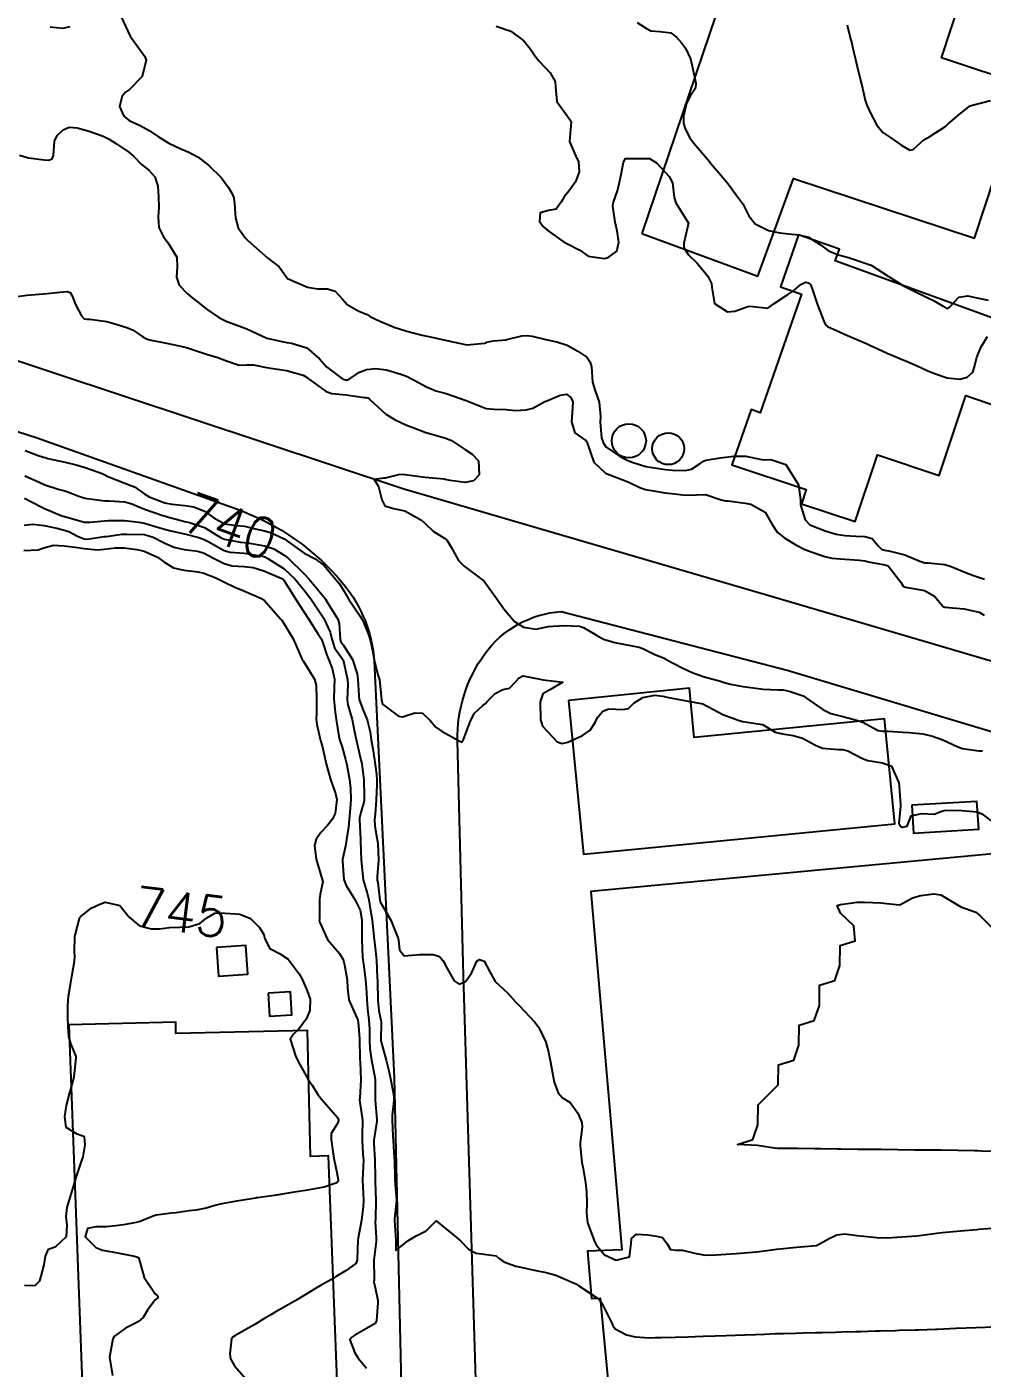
# Model space of a CAD drawing. Header units: metres. Extents: x 307586 to 320046, y 7427249 to 7434250.
# Drawn here: x 314216.7 to 314312.2, y 7432480.6 to 7432614.6 of the extents above; entities that cross this region are included whole.
import ezdxf
from ezdxf.enums import TextEntityAlignment as Align

# ---------------------------------------------------------------- set-up
doc = ezdxf.new("R2010")
doc.units = ezdxf.units.M
doc.header["$MEASUREMENT"] = 0
for name, color, linetype in [('Cotas', 45, 'Continuous'), ('Curvas de Nivel 1m', 11, 'Continuous'), ('Curvas de Nivel 5m', 15, 'Continuous'), ('Edificações', 30, 'Continuous'), ('Vias Primárias', 230, 'Continuous')]:
    doc.layers.add(name, color=color, linetype=linetype)
doc.styles.add('Style-STANDARD', font='STANDARD.shx')

msp = doc.modelspace()

# ---------------------------------------------------------------- linework, layer by layer
at = {"layer": 'Curvas de Nivel 1m', "flags": 128}
for points, elevation in [([(314219.06, 7432614.65), (314220.31, 7432614.52), (314221.06, 7432614.67)], 737), ([(314226.11, 7432615.71), (314227.05, 7432613.7), (314228.5, 7432611.68), (314228.64, 7432611.3), (314228.25, 7432609.68), (314226.99, 7432608.38), (314226.58, 7432608.11), (314226.24, 7432607.71), (314225.99, 7432606.68), (314226.41, 7432605.71), (314226.95, 7432605.27), (314228.04, 7432604.78), (314228.94, 7432604.29), (314229.88, 7432603.66), (314230.92, 7432603.01), (314232.09, 7432602.46), (314232.91, 7432602.11), (314233.83, 7432601.61), (314234.89, 7432600.77), (314236.14, 7432599.59), (314236.87, 7432598.59), (314237.24, 7432597.95), (314237.39, 7432597.57), (314237.47, 7432596.96), (314237.58, 7432595.57), (314237.83, 7432594.57), (314238.53, 7432593.55), (314238.81, 7432593.3), (314240.78, 7432591.53), (314241.92, 7432590.66), (314242.76, 7432589.5), (314244.75, 7432588.62), (314245.76, 7432588.46), (314246.75, 7432588.47), (314247.54, 7432588.24), (314248.25, 7432587.44), (314248.73, 7432586.89), (314249.9, 7432586.24), (314250.72, 7432585.88), (314251.03, 7432585.71), (314251.63, 7432585.4), (314252.39, 7432585.06), (314252.71, 7432584.93), (314253.43, 7432584.64), (314254.7, 7432584.22), (314256.23, 7432583.82), (314256.7, 7432583.73), (314257.03, 7432583.67), (314258.69, 7432583.31), (314260.69, 7432582.87), (314262.47, 7432583.04), (314262.69, 7432583.12), (314262.8, 7432583.16), (314263.34, 7432583.25), (314264.56, 7432583.37), (314264.69, 7432583.4), (314266.18, 7432583.75), (314266.7, 7432583.8), (314267.22, 7432583.74), (314268.69, 7432583.38), (314269.68, 7432583.18), (314270.69, 7432582.84), (314271.76, 7432582.23), (314272.68, 7432581.63), (314273.01, 7432581.14), (314273.12, 7432580.68), (314273.25, 7432579.13), (314273.51, 7432578.26), (314273.89, 7432577.13), (314274.03, 7432575.7), (314273.99, 7432575.13), (314274.14, 7432573.57), (314274.29, 7432573.12), (314274.57, 7432572.68), (314275.92, 7432571.75), (314276.56, 7432571.42), (314276.77, 7432571.31), (314277.31, 7432571.09), (314278.55, 7432570.72), (314278.98, 7432570.63), (314280.54, 7432570.42), (314281.23, 7432570.35), (314282.54, 7432570.31), (314283.12, 7432570.44), (314284, 7432571.01), (314284.31, 7432571.25), (314284.56, 7432571.35), (314285.98, 7432571.57), (314286.56, 7432571.64), (314287.34, 7432571.75), (314288.56, 7432571.73), (314290.11, 7432571.39), (314290.56, 7432571.36), (314291.04, 7432571.41), (314292.55, 7432570.9), (314293.8, 7432568.89), (314294, 7432567.39), (314294.03, 7432566.88), (314294.48, 7432565.39), (314294.96, 7432564.88), (314296.47, 7432564.27), (314297.58, 7432563.96), (314298.46, 7432563.8), (314299.54, 7432563.74), (314300.46, 7432563.72), (314301.18, 7432563.52), (314301.76, 7432562.79), (314302.12, 7432562.46), (314302.45, 7432562.34), (314302.97, 7432562.25), (314304.44, 7432561.88), (314305.94, 7432561.24), (314306.44, 7432561.08), (314306.77, 7432561.07), (314308.43, 7432560.9), (314309.08, 7432560.7), (314310.42, 7432560.14), (314311.3, 7432559.8), (314312.41, 7432559.44)], 737), ([(314263.62, 7432614.7), (314265.06, 7432614.21), (314266.37, 7432613.23), (314267.04, 7432612.41), (314267.52, 7432611.7), (314267.91, 7432611.21), (314269.02, 7432610.03), (314269.51, 7432609.18), (314269.53, 7432608.65), (314269.66, 7432607.18), (314270.96, 7432605.39), (314271.1, 7432605.17), (314270.93, 7432603.17), (314271.54, 7432601.79), (314271.85, 7432601.16), (314271.9, 7432600.16), (314271.53, 7432599.16), (314270.87, 7432598.21), (314270.4, 7432597.65), (314270.13, 7432597.18), (314269.6, 7432596.43), (314268.85, 7432596.3), (314268.01, 7432596.04), (314267.95, 7432595.2), (314268.31, 7432594.68), (314268.82, 7432594.26), (314270.3, 7432593.18), (314270.81, 7432592.92), (314271.97, 7432592.32), (314272.8, 7432591.72), (314274.43, 7432591.49), (314274.8, 7432591.58), (314275.68, 7432592.23), (314275.85, 7432593.11), (314275.69, 7432594.25), (314275.5, 7432595.11), (314275.26, 7432596.71), (314275.32, 7432597.12), (314275.73, 7432598.26), (314275.93, 7432599.11), (314276.11, 7432599.89), (314276.33, 7432601.11), (314276.53, 7432601.49), (314276.92, 7432601.49), (314277.31, 7432601.49), (314278.92, 7432601.49), (314279.64, 7432601.06), (314280.89, 7432599.67), (314281.22, 7432599.04), (314281.41, 7432597.58), (314281.56, 7432597.04), (314282.83, 7432595.02), (314282.36, 7432593.03), (314282.37, 7432592.59), (314282.8, 7432591.88), (314283.68, 7432591.01), (314284.77, 7432589.71), (314285.13, 7432589), (314285.16, 7432588.59), (314285.42, 7432586.99), (314286.73, 7432586.17), (314287.47, 7432586.23), (314288.74, 7432586.71), (314288.96, 7432586.73), (314290.74, 7432586.52), (314290.99, 7432586.68), (314291.27, 7432586.92), (314292.75, 7432587.91), (314293.34, 7432588.31), (314294.06, 7432588.89), (314294.52, 7432589.13), (314294.77, 7432589.07), (314295, 7432588.88), (314295.19, 7432588.45), (314295.73, 7432586.87), (314296.35, 7432585.23), (314296.51, 7432584.86), (314296.71, 7432584.71), (314297.99, 7432584.12), (314298.7, 7432583.8), (314300.44, 7432583.06), (314300.69, 7432582.96), (314300.8, 7432582.91), (314301.02, 7432582.81), (314302.17, 7432582.27), (314302.69, 7432582.04), (314303.93, 7432581.51), (314304.68, 7432581.2), (314305.68, 7432580.75), (314306.67, 7432580.31), (314307.41, 7432579.99), (314308.66, 7432579.56), (314309.92, 7432579.43), (314310.66, 7432579.62), (314311.22, 7432580.12), (314311.4, 7432580.68), (314311.64, 7432581.64), (314312.07, 7432582.67), (314312.7, 7432583.7)], 736), ([(314298.67, 7432614.84), (314298.75, 7432614.52), (314299.06, 7432613.33), (314299.18, 7432612.83), (314299.22, 7432612.66), (314299.66, 7432610.82), (314299.86, 7432609.99), (314300.13, 7432608.82), (314300.49, 7432607.31), (314300.65, 7432606.81), (314300.97, 7432606.09), (314301.65, 7432604.8), (314302.24, 7432604.08), (314302.94, 7432603.62), (314304.15, 7432602.77), (314304.93, 7432602.32), (314305.28, 7432602.4), (314305.67, 7432602.75), (314306.34, 7432603.34), (314306.94, 7432603.67), (314308.52, 7432604.72), (314308.75, 7432604.92), (314308.96, 7432605.1), (314309.84, 7432605.84), (314310.87, 7432606.69), (314310.93, 7432606.74), (314310.98, 7432606.76), (314311.07, 7432606.77), (314312.99, 7432607.29)], 734), ([(314215.99, 7432601.83), (314216.9, 7432601.54), (314218.45, 7432601.35), (314218.9, 7432601.33), (314219.24, 7432601.45), (314219.38, 7432601.79), (314219.49, 7432603.22), (314219.74, 7432603.78), (314220.36, 7432604.35), (314220.94, 7432604.62), (314221.74, 7432604.55), (314222.94, 7432604.22), (314224.33, 7432603.73), (314224.93, 7432603.43), (314225.68, 7432602.95), (314226.91, 7432602.12), (314227.41, 7432601.69), (314228.14, 7432600.93), (314228.89, 7432600.32), (314229.51, 7432599.66), (314229.81, 7432598.72), (314229.87, 7432597.66), (314229.92, 7432596.59), (314229.84, 7432595.66), (314229.91, 7432594.58), (314230.36, 7432593.65), (314230.8, 7432593.08), (314231.69, 7432591.64), (314231.75, 7432590.62), (314231.66, 7432589.64), (314231.95, 7432588.83), (314232.75, 7432587.98), (314233.17, 7432587.62), (314234.72, 7432586.38), (314235.9, 7432585.59), (314236.71, 7432585.21), (314237.91, 7432584.76), (314238.7, 7432584.45), (314240.69, 7432583.53), (314242.35, 7432583.16), (314242.69, 7432583.11), (314243.15, 7432583.04), (314244.68, 7432582.56), (314245.95, 7432581.47), (314246.66, 7432580.66), (314248.3, 7432579.44), (314248.58, 7432579.37), (314248.64, 7432579.35), (314248.72, 7432579.36), (314248.93, 7432579.43), (314249.94, 7432580.13), (314250.66, 7432580.41), (314251.56, 7432580.49), (314252.66, 7432580.36), (314254.09, 7432579.93), (314254.65, 7432579.72), (314255.43, 7432579.35), (314256.64, 7432578.66), (314257.59, 7432578.28), (314258.63, 7432577.99), (314260.62, 7432577.29), (314262.61, 7432576.51), (314263.41, 7432576.45), (314264.61, 7432576.39), (314265.55, 7432576.29), (314266.61, 7432576.38), (314267.28, 7432576.55), (314268.48, 7432577.19), (314268.62, 7432577.25), (314269.99, 7432577.82), (314270.63, 7432577.95), (314271.06, 7432577.6), (314271.26, 7432577.16), (314271.24, 7432576.54), (314271.13, 7432575.16), (314271.48, 7432574.06), (314272.57, 7432573.29), (314272.69, 7432573.14), (314272.75, 7432572.96), (314273.38, 7432571.13), (314274.54, 7432570.03), (314276.27, 7432569.36), (314276.53, 7432569.29), (314277.01, 7432569.09), (314278.02, 7432568.58), (314278.52, 7432568.42), (314279.32, 7432568.26), (314280.51, 7432568.07), (314281.43, 7432567.96), (314282.51, 7432567.85), (314283.63, 7432567.89), (314284.51, 7432567.91), (314286.1, 7432567.39), (314286.51, 7432567.28), (314286.8, 7432567.27), (314288.5, 7432567.04), (314289.04, 7432566.94), (314290.49, 7432566.13), (314291.2, 7432564.92), (314291.69, 7432564.14), (314292.46, 7432563.55), (314293.56, 7432562.89), (314294.45, 7432562.4), (314295.17, 7432562.14), (314296.44, 7432561.72), (314297.14, 7432561.55), (314298.44, 7432561.43), (314299.9, 7432561.36), (314300.44, 7432561.28), (314300.81, 7432561.18), (314302.43, 7432560.89), (314302.78, 7432560.78), (314304.04, 7432559.14), (314304.26, 7432558.76), (314304.4, 7432558.67), (314304.52, 7432558.64), (314306.4, 7432558.31), (314307.41, 7432557.74), (314308.28, 7432556.71), (314308.35, 7432556.68), (314308.38, 7432556.67), (314308.43, 7432556.66), (314310.38, 7432556.47), (314311.87, 7432556.16), (314312.37, 7432555.86)], 738), ([(314214.98, 7432587.59), (314216.74, 7432587.82), (314218.74, 7432588), (314220.36, 7432588.17), (314220.75, 7432588.2), (314221.06, 7432588.08), (314221.24, 7432587.76), (314221.59, 7432586.89), (314222.17, 7432585.75), (314222.43, 7432585.46), (314222.71, 7432585.43), (314223.02, 7432585.43), (314224.71, 7432585.19), (314225.41, 7432585.01), (314226.7, 7432584.61), (314227.35, 7432584.34), (314228.31, 7432583.68), (314228.69, 7432583.46), (314228.98, 7432583.38), (314230.68, 7432583.02), (314231.47, 7432582.85), (314232.68, 7432582.59), (314234.16, 7432582.11), (314234.67, 7432581.94), (314235.8, 7432581.59), (314236.66, 7432581.25), (314237.94, 7432580.84), (314238.66, 7432580.86), (314239.35, 7432580.85), (314240.66, 7432580.6), (314241.75, 7432580.42), (314242.65, 7432580.29), (314244.31, 7432579.82), (314244.65, 7432579.64), (314244.85, 7432579.48), (314246.63, 7432578.2), (314247.19, 7432578.01), (314248.63, 7432577.86), (314250.42, 7432577.61), (314250.62, 7432577.6), (314250.79, 7432577.57), (314250.98, 7432577.4), (314252.6, 7432575.95), (314253.51, 7432575.37), (314254.59, 7432574.87), (314255.37, 7432574.57), (314256.58, 7432574.12), (314257.18, 7432573.93), (314258.58, 7432573.54), (314259.16, 7432573.3), (314260.56, 7432572.37), (314261.21, 7432571.93), (314261.86, 7432571.27), (314261.91, 7432569.89), (314261.33, 7432569.28), (314260.52, 7432569.11), (314259.01, 7432569.31), (314258.52, 7432569.41), (314258.4, 7432569.43), (314256.53, 7432569.6), (314256.24, 7432569.63), (314254.53, 7432569.88), (314253.98, 7432569.91), (314252.53, 7432569.55), (314252.38, 7432569.53), (314251.43, 7432569.4), (314251.84, 7432568.72), (314252.19, 7432567.38), (314252.49, 7432566.77), (314253.34, 7432566.52), (314254.49, 7432566.26), (314256.15, 7432565.34), (314256.47, 7432565.05), (314257.36, 7432564.22), (314258.46, 7432563.54), (314258.72, 7432563.31), (314259.11, 7432562.64), (314259.84, 7432561.3), (314260.42, 7432560.76), (314262.4, 7432559.26), (314263.84, 7432557.25), (314264.37, 7432556.47), (314265.45, 7432555.23), (314266.35, 7432554.66), (314267.59, 7432554.44), (314268.35, 7432554.62), (314268.81, 7432554.72), (314270.35, 7432554.81), (314271.95, 7432554.74), (314272.35, 7432554.61), (314273.63, 7432553.84), (314274.34, 7432553.45), (314275.45, 7432553.11), (314276.33, 7432552.96), (314277.89, 7432552.64), (314278.33, 7432552.47), (314279.45, 7432551.93), (314280.32, 7432551.58), (314280.66, 7432551.39), (314281.28, 7432551.04), (314282.31, 7432550.53), (314283.19, 7432550.12), (314284.29, 7432549.73), (314286.01, 7432549.26), (314286.29, 7432549.17), (314287.02, 7432548.97), (314288.08, 7432548.75), (314288.28, 7432548.73), (314288.54, 7432548.69), (314290.28, 7432548.44), (314291.77, 7432548.4), (314292.28, 7432548.38), (314292.9, 7432548.27), (314294.27, 7432547.78), (314295.62, 7432546.87), (314296.26, 7432546.41), (314297.05, 7432546.04), (314298.25, 7432545.72), (314299.73, 7432545.33), (314300.24, 7432545.15), (314300.9, 7432544.8), (314301.78, 7432544.34), (314302.23, 7432544.25), (314302.76, 7432544.25), (314304.23, 7432544.15), (314304.86, 7432544.12), (314306.23, 7432544), (314307.19, 7432543.76), (314308.22, 7432543.4), (314309.73, 7432542.69), (314310.21, 7432542.54), (314311.85, 7432542.3), (314312.21, 7432542.28)], 739), ([(314216.52, 7432569.76), (314217.88, 7432569.16), (314218.51, 7432568.89), (314219.84, 7432568.45), (314220.51, 7432568.27), (314220.89, 7432568.15), (314221.91, 7432567.75), (314222.5, 7432567.55), (314222.73, 7432567.5), (314224.5, 7432567.29), (314224.94, 7432567.27), (314226.5, 7432567.19), (314227.2, 7432566.98), (314228.48, 7432566.44), (314230.32, 7432565.81), (314230.47, 7432565.76), (314230.88, 7432565.64), (314232.15, 7432565.3), (314232.47, 7432565.22), (314232.97, 7432565.11), (314234.46, 7432564.61), (314236.13, 7432563.58), (314236.45, 7432563.43), (314238.05, 7432563.16), (314238.45, 7432563.11), (314238.96, 7432563.03), (314240.45, 7432562.78), (314241.41, 7432562.48), (314242.44, 7432561.86), (314242.85, 7432561.5), (314244.41, 7432559.98), (314244.89, 7432559.48), (314246.39, 7432557.69), (314246.49, 7432557.56), (314246.56, 7432557.46), (314246.78, 7432557.05), (314247.79, 7432555.44), (314247.93, 7432555.02), (314248.03, 7432553.43), (314248.1, 7432553.2), (314248.33, 7432552.87), (314249.26, 7432551.42), (314249.72, 7432549.99), (314249.8, 7432549.41), (314249.88, 7432547.81), (314249.92, 7432547.41), (314250.25, 7432546.53), (314250.72, 7432545.4), (314251.01, 7432544.18), (314251.12, 7432543.4), (314251.29, 7432542.48), (314251.46, 7432541.39), (314251.64, 7432539.92), (314251.69, 7432539.39), (314251.7, 7432538.93), (314251.63, 7432537.39), (314251.53, 7432535.98), (314251.47, 7432535.39), (314251.49, 7432534.77), (314251.73, 7432533.39), (314251.77, 7432533.07), (314251.84, 7432531.38), (314251.71, 7432529.72), (314251.73, 7432529.38), (314251.78, 7432529.12), (314251.98, 7432527.38), (314252.02, 7432527.19), (314253.08, 7432525.37), (314253.81, 7432523.53), (314253.84, 7432523.36), (314253.96, 7432522.42), (314254.41, 7432521.81), (314255.96, 7432521.94), (314257.32, 7432521.95), (314257.96, 7432521.75), (314258.32, 7432521.31), (314258.72, 7432520.53), (314259.42, 7432519.3), (314259.92, 7432518.99), (314260.59, 7432519.28), (314261.14, 7432520.06), (314261.69, 7432521.26), (314261.95, 7432521.44), (314262.42, 7432521.26), (314262.98, 7432520.21), (314263.52, 7432519.24), (314263.92, 7432518.87), (314264.76, 7432518.08), (314265.55, 7432517.22), (314265.9, 7432516.86), (314267.47, 7432515.19), (314267.87, 7432514.64), (314268.56, 7432513.18), (314268.85, 7432512.17), (314269.05, 7432511.18), (314269.29, 7432509.7), (314269.41, 7432509.17), (314269.79, 7432508.12), (314270.24, 7432507.61), (314271, 7432507.15), (314271.77, 7432506.07), (314272.16, 7432505.14), (314272.19, 7432504.69), (314272, 7432503.14), (314271.99, 7432502.87), (314272.18, 7432501.14), (314272.3, 7432500.54), (314272.55, 7432499.13), (314272.62, 7432498.18), (314272.67, 7432497.13), (314272.64, 7432496.14), (314272.74, 7432495.13), (314273.39, 7432493.35), (314273.5, 7432493.12), (314273.61, 7432492.92), (314274.43, 7432491.94), (314275.6, 7432491.38), (314276.93, 7432491.74), (314277.11, 7432493.07), (314277.14, 7432493.56), (314277.62, 7432493.98), (314278.77, 7432493.91), (314279.62, 7432493.8), (314280.22, 7432493.65), (314280.7, 7432493.03), (314281.02, 7432492.45), (314281.61, 7432492.4), (314282.21, 7432492.41), (314283.6, 7432492.07), (314284.52, 7432491.91), (314285.6, 7432491.92), (314286.57, 7432492), (314287.6, 7432492.06), (314288.42, 7432492.12), (314289.61, 7432492.24), (314291.14, 7432492.44), (314291.61, 7432492.5), (314291.97, 7432492.53), (314293.61, 7432492.68), (314295.61, 7432492.85), (314296.89, 7432493.57), (314297.63, 7432493.91), (314298.44, 7432494.01), (314299.63, 7432493.87), (314300.67, 7432493.75), (314301.63, 7432493.66), (314302.75, 7432493.64), (314303.63, 7432493.68), (314304.63, 7432493.75), (314305.63, 7432493.84), (314306.41, 7432493.94), (314307.63, 7432494.1), (314308.18, 7432494.16), (314309.64, 7432494.29), (314310, 7432494.32), (314311.64, 7432494.46), (314311.82, 7432494.48), (314313.64, 7432494.64)], 741), ([(314216.5, 7432567.55), (314217.05, 7432567.25), (314218.48, 7432566.52), (314220.23, 7432565.77), (314220.47, 7432565.7), (314222, 7432565.27), (314222.47, 7432565.16), (314223.06, 7432565.14), (314224.47, 7432565.27), (314224.88, 7432565.3), (314226.47, 7432565.32), (314227.92, 7432565.14), (314228.47, 7432565.03), (314229.33, 7432564.79), (314230.46, 7432564.44), (314231.1, 7432564.28), (314232.46, 7432563.99), (314233.91, 7432563.61), (314234.45, 7432563.41), (314234.83, 7432563.22), (314236.44, 7432562.31), (314237.03, 7432562.16), (314238.44, 7432562.05), (314240.23, 7432561.74), (314240.43, 7432561.7), (314240.56, 7432561.66), (314240.81, 7432561.52), (314242.42, 7432560.47), (314243.48, 7432559.49), (314244.39, 7432558.39), (314245.08, 7432557.47), (314246.35, 7432555.57), (314246.42, 7432555.46), (314247.03, 7432554.14), (314247.18, 7432553.45), (314247.46, 7432552.58), (314248.29, 7432551.43), (314248.31, 7432551.39), (314248.76, 7432549.43), (314248.79, 7432548.91), (314248.71, 7432547.43), (314248.79, 7432546.89), (314249.21, 7432545.42), (314249.46, 7432544.18), (314249.61, 7432543.42), (314250.07, 7432541.54), (314250.1, 7432541.41), (314250.19, 7432540.99), (314250.39, 7432539.41), (314250.42, 7432537.68), (314250.41, 7432537.41), (314250.38, 7432537.17), (314250.13, 7432536.26), (314249.95, 7432535.58), (314249.94, 7432535.41), (314250.05, 7432533.45), (314250.06, 7432533.41), (314250.08, 7432532.24), (314250.11, 7432531.44), (314250.11, 7432531.41), (314250.11, 7432531.37), (314250.32, 7432529.41), (314250.71, 7432528.08), (314250.88, 7432527.4), (314251.07, 7432526.33), (314251.22, 7432525.39), (314251.29, 7432524.69), (314251.41, 7432523.39), (314251.48, 7432522.9), (314251.65, 7432521.38), (314251.72, 7432519.59), (314251.74, 7432519.38), (314251.74, 7432519.21), (314251.77, 7432517.38), (314251.89, 7432516.3), (314252.09, 7432515.38), (314252.12, 7432515.13), (314252.09, 7432513.38), (314252.14, 7432513.09), (314252.62, 7432511.37), (314252.89, 7432510.3), (314253.1, 7432509.37), (314253.37, 7432507.78), (314253.37, 7432507.36), (314253.22, 7432505.9), (314253.23, 7432505.37), (314253.3, 7432503.8), (314253.31, 7432503.36), (314253.43, 7432501.65), (314253.45, 7432501.36), (314253.47, 7432499.57), (314253.48, 7432499.36), (314253.66, 7432497.36), (314253.46, 7432495.54), (314253.45, 7432495.36), (314253.57, 7432493.4), (314253.57, 7432493.36), (314253.6, 7432492.36), (314254.78, 7432493.34), (314255.62, 7432493.84), (314256.62, 7432494.32), (314257.63, 7432495.31), (314259.62, 7432493.69), (314259.84, 7432493.51), (314260.08, 7432493.28), (314260.85, 7432492.51), (314261.6, 7432492.08), (314262.91, 7432491.93), (314263.6, 7432491.83), (314263.92, 7432491.56), (314264.36, 7432491.23), (314265.59, 7432490.81), (314266.08, 7432490.71), (314267.58, 7432490.37), (314268.59, 7432490.17), (314269.57, 7432489.91), (314271.35, 7432489.14), (314271.49, 7432489.07), (314271.56, 7432489.02), (314271.88, 7432488.82), (314273.55, 7432487.73), (314273.9, 7432487.47), (314274.16, 7432487.11), (314274.79, 7432485.84), (314275.16, 7432485.1), (314275.27, 7432484.86), (314275.51, 7432484.52), (314276.64, 7432483.95), (314277.5, 7432483.72), (314278.9, 7432483.65), (314279.5, 7432483.66), (314280.14, 7432483.68), (314281.5, 7432483.71), (314282.76, 7432483.75), (314283.5, 7432483.77), (314284.3, 7432483.79), (314285.5, 7432483.83), (314286.58, 7432483.88), (314287.5, 7432483.91), (314288.5, 7432483.94), (314289.51, 7432483.97), (314290.43, 7432484), (314291.51, 7432484.05), (314292.33, 7432484.08), (314293.51, 7432484.11), (314294.25, 7432484.13), (314295.51, 7432484.16), (314296.18, 7432484.18), (314297.51, 7432484.21), (314298.11, 7432484.23), (314299.51, 7432484.27), (314300.03, 7432484.28), (314301.52, 7432484.32), (314301.96, 7432484.33), (314303.52, 7432484.38), (314303.88, 7432484.39), (314305.52, 7432484.43), (314305.81, 7432484.44), (314307.52, 7432484.49), (314307.73, 7432484.5), (314309.52, 7432484.61), (314309.6, 7432484.61), (314311.52, 7432484.66), (314313.43, 7432484.73)], 742), ([(314216.46, 7432564.85), (314217.33, 7432564.93), (314218.46, 7432564.81), (314219.71, 7432564.53), (314220.46, 7432564.36), (314220.9, 7432564.2), (314221.78, 7432563.75), (314222.45, 7432563.48), (314222.73, 7432563.46), (314224.45, 7432563.7), (314224.48, 7432563.7), (314224.64, 7432563.72), (314226.23, 7432563.93), (314226.46, 7432563.93), (314226.7, 7432563.94), (314228.46, 7432563.92), (314229.35, 7432563.66), (314230.44, 7432563.08), (314231.42, 7432562.65), (314232.43, 7432562.41), (314233.79, 7432562.25), (314234.43, 7432562.05), (314235.3, 7432561.59), (314236.42, 7432561), (314237.22, 7432560.77), (314238.42, 7432560.72), (314239.34, 7432560.62), (314240.41, 7432560.28), (314242.2, 7432559.5), (314242.33, 7432559.43), (314242.4, 7432559.34), (314243.57, 7432557.49), (314244.36, 7432556.25), (314244.86, 7432555.47), (314245.84, 7432553.96), (314246.15, 7432553.46), (314246.33, 7432552.99), (314246.7, 7432551.84), (314246.86, 7432551.45), (314247.22, 7432550.52), (314247.45, 7432549.44), (314247.44, 7432548.61), (314247.4, 7432547.44), (314247.53, 7432546.15), (314247.64, 7432545.44), (314247.89, 7432543.76), (314247.96, 7432543.43), (314248.21, 7432542.66), (314248.57, 7432541.43), (314248.7, 7432540.91), (314248.96, 7432539.42), (314249.05, 7432538.52), (314249.09, 7432537.42), (314249.01, 7432536.54), (314248.92, 7432535.42), (314248.87, 7432534.66), (314248.67, 7432533.42), (314248.58, 7432532.93), (314248.26, 7432531.43), (314248.24, 7432531.26), (314248.4, 7432529.43), (314248.62, 7432528.84), (314249.48, 7432527.42), (314250.01, 7432526.36), (314250.2, 7432525.41), (314250.19, 7432523.62), (314250.18, 7432523.41), (314250.27, 7432521.72), (314250.29, 7432521.4), (314250.34, 7432521.01), (314250.55, 7432519.4), (314250.65, 7432518.14), (314250.68, 7432517.4), (314250.77, 7432516.51), (314250.9, 7432515.39), (314250.95, 7432514.48), (314250.95, 7432513.39), (314250.99, 7432512.54), (314251.16, 7432511.39), (314251.5, 7432509.69), (314251.53, 7432509.38), (314251.52, 7432509.11), (314251.53, 7432507.38), (314251.67, 7432505.46), (314251.68, 7432505.38), (314251.68, 7432505.3), (314251.4, 7432503.39), (314251.39, 7432503.05), (314251.5, 7432501.38), (314251.52, 7432499.55), (314251.52, 7432499.38), (314251.53, 7432499.23), (314251.58, 7432497.38), (314251.54, 7432495.47), (314251.54, 7432495.38), (314251.52, 7432495.27), (314251.62, 7432493.64), (314251.63, 7432493.38), (314251.63, 7432493.36), (314251.61, 7432493.27), (314251.39, 7432491.38), (314251.43, 7432489.51), (314251.42, 7432489.38), (314251.4, 7432489.22), (314251.55, 7432488.51), (314251.78, 7432487.38), (314251.8, 7432487.12), (314251.66, 7432485.38), (314251.63, 7432485.26), (314251.51, 7432485.08), (314250.67, 7432484.56), (314249.5, 7432483.89), (314249.19, 7432483.71), (314248.98, 7432483.42), (314249.48, 7432482.15), (314249.77, 7432481.7), (314249.98, 7432481.4), (314250.66, 7432480.59)], 743), ([(314216.43, 7432562.32), (314217.84, 7432562.39), (314218.43, 7432562.59), (314219.39, 7432562.83), (314220.44, 7432562.77), (314221.55, 7432562.64), (314222.43, 7432562.5), (314223.78, 7432562.38), (314224.43, 7432562.43), (314225.56, 7432562.58), (314226.44, 7432562.58), (314227.71, 7432562.41), (314228.43, 7432562.26), (314229.77, 7432561.66), (314230.42, 7432561.17), (314231.37, 7432560.59), (314232.41, 7432560.36), (314233.85, 7432560.17), (314234.41, 7432560.04), (314235.61, 7432559.59), (314236.4, 7432559.19), (314237.49, 7432558.66), (314238.39, 7432558.29), (314240.17, 7432557.53), (314240.38, 7432557.38), (314242.06, 7432555.5), (314242.19, 7432555.34), (314242.35, 7432555.08), (314243.33, 7432553.49), (314244.08, 7432551.72), (314244.18, 7432551.48), (314244.31, 7432551.27), (314245.45, 7432549.47), (314245.64, 7432548.83), (314245.65, 7432547.46), (314245.65, 7432546.05), (314245.64, 7432545.46), (314245.68, 7432544.91), (314246.03, 7432543.45), (314246.07, 7432543.31), (314246.21, 7432542.79), (314246.52, 7432541.45), (314246.63, 7432541.01), (314247.07, 7432539.44), (314247.56, 7432538.02), (314247.69, 7432537.43), (314247.52, 7432536.04), (314247.24, 7432535.44), (314246.74, 7432534.81), (314246.1, 7432534.12), (314245.62, 7432533.46), (314245.46, 7432532.84), (314245.63, 7432531.46), (314246.05, 7432530), (314246.23, 7432529.45), (314246.28, 7432529.21), (314246.03, 7432527.96), (314245.96, 7432527.45), (314245.95, 7432525.5), (314245.95, 7432525.45), (314245.94, 7432525.4), (314245.99, 7432525.15), (314246.77, 7432523.44), (314247.96, 7432522.03), (314248.31, 7432521.43), (314248.46, 7432520.91), (314248.71, 7432519.42), (314248.76, 7432518.58), (314248.9, 7432517.42), (314249.68, 7432515.61), (314249.78, 7432515.41), (314249.87, 7432514.82), (314249.95, 7432513.51), (314249.95, 7432513.41), (314249.98, 7432511.55), (314250, 7432511.41), (314250.02, 7432511.21), (314250.08, 7432509.41), (314249.98, 7432507.6), (314249.97, 7432507.41), (314250, 7432507.19), (314250.26, 7432505.4), (314250.23, 7432503.9), (314250.22, 7432503.4), (314250.3, 7432501.98), (314250.34, 7432501.4), (314250.33, 7432500.78), (314250.27, 7432499.4), (314250.33, 7432498.06), (314250.36, 7432497.4), (314250.33, 7432496.73), (314250.14, 7432495.4), (314249.81, 7432493.6), (314249.79, 7432493.41), (314249.72, 7432491.53), (314249.71, 7432491.41), (314249.7, 7432491.3), (314249.59, 7432491.05), (314248.63, 7432490.37), (314247.57, 7432489.72), (314247.39, 7432489.61), (314247.09, 7432489.43), (314246.12, 7432488.88), (314245.55, 7432488.55), (314243.77, 7432487.48), (314243.63, 7432487.39), (314243.54, 7432487.34), (314242.36, 7432486.67), (314241.52, 7432486.19), (314241.09, 7432485.94), (314240.39, 7432485.52), (314239.51, 7432484.98), (314238.59, 7432484.45), (314237.5, 7432483.83), (314237.32, 7432483.72), (314237.17, 7432483.55), (314237, 7432482.03), (314237.07, 7432481.55), (314237.46, 7432480.82), (314238.61, 7432479.54)], 744), ([(314313.73, 7432502.24), (314312.1, 7432502.29), (314311.73, 7432502.31), (314311.4, 7432502.33), (314309.73, 7432502.35), (314308.06, 7432502.38), (314307.73, 7432502.38), (314306.06, 7432502.4), (314305.73, 7432502.4), (314305.4, 7432502.4), (314303.73, 7432502.42), (314302.06, 7432502.45), (314301.73, 7432502.45), (314301.4, 7432502.45), (314299.73, 7432502.47), (314298.06, 7432502.5), (314297.73, 7432502.5), (314296.06, 7432502.52), (314295.73, 7432502.52), (314295.4, 7432502.52), (314293.73, 7432502.54), (314292.06, 7432502.57), (314291.73, 7432502.57), (314291.42, 7432502.6), (314289.73, 7432502.84), (314287.73, 7432502.95), (314289.24, 7432503.44), (314289.75, 7432504.93), (314289.78, 7432506.93), (314291.8, 7432508.9), (314291.83, 7432510.9), (314293.34, 7432511.39), (314293.85, 7432512.88), (314293.87, 7432514.88), (314295.38, 7432515.36), (314295.9, 7432516.85), (314295.92, 7432518.86), (314297.43, 7432519.34), (314297.95, 7432520.83), (314297.97, 7432522.83), (314299.48, 7432523.32), (314299.33, 7432524.82), (314298.01, 7432526.08), (314297.69, 7432526.84), (314298.02, 7432526.95), (314299.67, 7432527.17), (314300.03, 7432527.18), (314300.4, 7432527.17), (314302.03, 7432527.11), (314303.89, 7432526.9), (314304.02, 7432526.94), (314305.19, 7432527.59), (314306.03, 7432527.82), (314307.33, 7432528.01), (314308.03, 7432527.91), (314310.02, 7432526.69), (314310.02, 7432526.69), (314311.52, 7432526.17), (314312.01, 7432525.78), (314313.14, 7432524.65)], 741)]:
    msp.add_lwpolyline(points, dxfattribs=dict(at, elevation=elevation))
at = {"layer": 'Curvas de Nivel 5m', "flags": 128}
for points, elevation in [([(314277.7, 7432615.09), (314278.52, 7432614.53), (314279.06, 7432614.24), (314279.97, 7432614.16), (314281.06, 7432614.03), (314281.62, 7432613.6), (314282.13, 7432613.03), (314282.52, 7432612.5), (314283.04, 7432611.45), (314283.14, 7432611.02), (314283.17, 7432610.88), (314283.56, 7432609.01), (314283.51, 7432608.5), (314282.99, 7432607.71), (314282.61, 7432607.03), (314282.31, 7432605.68), (314282.34, 7432605.03), (314282.46, 7432604.54), (314282.94, 7432603.59), (314283.36, 7432603.02), (314284.91, 7432601.17), (314285.06, 7432601), (314286.09, 7432599.79), (314286.77, 7432598.98), (314286.88, 7432598.82), (314287.66, 7432597.75), (314288.26, 7432596.96), (314288.84, 7432595.74), (314289.49, 7432594.94), (314290.83, 7432594.28), (314291.96, 7432594.05), (314292.82, 7432593.96), (314293.86, 7432593.85), (314294.82, 7432593.62), (314296.01, 7432592.87), (314296.81, 7432592.27), (314297.82, 7432591.86), (314298.8, 7432591.59), (314300.66, 7432590.95), (314300.79, 7432590.9), (314300.87, 7432590.88), (314301.08, 7432590.81), (314302.78, 7432589.72), (314304.3, 7432588.76), (314304.76, 7432588.54), (314305.18, 7432588.33), (314306.75, 7432587.57), (314307.31, 7432587.3), (314308.27, 7432586.72), (314308.56, 7432586.53), (314308.74, 7432586.49), (314308.87, 7432586.58), (314308.96, 7432586.71), (314309.83, 7432587.62), (314310.75, 7432587.76), (314311.65, 7432587.57), (314312.75, 7432587.34)], 735), ([(314216.55, 7432572.31), (314217.86, 7432571.8), (314218.39, 7432571.64), (314218.54, 7432571.6), (314218.81, 7432571.52), (314220.54, 7432571.15), (314221.66, 7432570.88), (314222.53, 7432570.61), (314224.23, 7432570.02), (314224.52, 7432569.87), (314224.8, 7432569.72), (314226.52, 7432569.03), (314227.48, 7432568.66), (314228.51, 7432567.94), (314228.95, 7432567.67), (314230.49, 7432567.09), (314231.2, 7432566.93), (314232.49, 7432566.82), (314233.41, 7432566.68), (314234.48, 7432566.25), (314235.39, 7432565.59), (314236.47, 7432564.98), (314237.71, 7432564.81), (314238.46, 7432564.73), (314239.53, 7432564.47), (314240.46, 7432564.29), (314241.05, 7432564.11), (314242.36, 7432563.5), (314242.43, 7432563.48), (314242.45, 7432563.47), (314242.65, 7432563.3), (314244.44, 7432562.04), (314245.51, 7432561.47), (314246.42, 7432560.81), (314247.57, 7432559.44), (314247.94, 7432558.98), (314248.39, 7432558.27), (314248.88, 7432557.42), (314250.01, 7432555.76), (314250.22, 7432555.41), (314250.35, 7432555.14), (314250.84, 7432553.91), (314251.01, 7432553.4), (314251.26, 7432552.33), (314251.43, 7432551.39), (314251.8, 7432549.88), (314251.94, 7432549.39), (314251.99, 7432549.1), (314252.15, 7432547.38), (314252.26, 7432546.96), (314253.85, 7432545.75), (314254.24, 7432545.68), (314255.49, 7432546.1), (314256.24, 7432546.05), (314257.01, 7432545.33), (314257.58, 7432544.67), (314258.22, 7432544.24), (314259.9, 7432543.29), (314260.21, 7432543.17), (314260.29, 7432543.29), (314260.33, 7432543.41), (314261.04, 7432545.28), (314261.46, 7432546.06), (314262.26, 7432546.79), (314262.52, 7432547), (314262.75, 7432547.26), (314263.5, 7432548.02), (314264.27, 7432548.41), (314264.95, 7432548.56), (314265.56, 7432549.23), (314265.91, 7432549.6), (314266.29, 7432549.8), (314268.01, 7432549.47), (314268.29, 7432549.4), (314270.28, 7432549.17), (314269.03, 7432548.43), (314268.27, 7432548), (314268.01, 7432547.19), (314268.05, 7432545.38), (314268.1, 7432545.19), (314268.13, 7432545.09), (314268.23, 7432544.75), (314269.7, 7432543.18), (314270.21, 7432543.03), (314270.77, 7432543.16), (314272.22, 7432543.84), (314272.99, 7432544.37), (314273.49, 7432545.13), (314273.73, 7432545.64), (314274.25, 7432546.27), (314274.88, 7432546.49), (314276.25, 7432546.43), (314276.82, 7432546.53), (314277.41, 7432547.08), (314278.27, 7432547.62), (314279.45, 7432547.87), (314280.27, 7432547.75), (314280.83, 7432547.61), (314282.27, 7432547.35), (314284.26, 7432547), (314286.25, 7432545.91), (314287.88, 7432545.31), (314288.24, 7432545.24), (314290.23, 7432544.93), (314291.49, 7432544.17), (314292.22, 7432543.98), (314293.29, 7432543.82), (314294.22, 7432543.57), (314295.51, 7432542.87), (314296.21, 7432542.56), (314297.8, 7432542.43), (314298.21, 7432542.43), (314298.75, 7432542.29), (314300.2, 7432541.53), (314300.74, 7432541.34), (314302.2, 7432541.1), (314303.1, 7432540.77), (314303.84, 7432539.09), (314303.88, 7432538.76), (314304.01, 7432536.89), (314304.01, 7432536.76), (314303.85, 7432535.04), (314303.96, 7432534.76), (314304.12, 7432534.68), (314304.21, 7432534.67), (314304.67, 7432534.75), (314305.08, 7432535.8), (314306.14, 7432536.03), (314307.37, 7432535.96), (314308.14, 7432536.26), (314308.49, 7432536.35), (314310.14, 7432536.32), (314311.67, 7432536.2), (314312.14, 7432536), (314313.95, 7432534.64)], 740), ([(314216.47, 7432488.88), (314217.55, 7432488.86), (314218.01, 7432489.33), (314218.16, 7432489.78), (314218.44, 7432490.92), (314218.57, 7432491.78), (314218.87, 7432492.51), (314219.6, 7432492.77), (314220.67, 7432493.75), (314220.76, 7432494.88), (314220.66, 7432495.75), (314220.74, 7432496.66), (314221.08, 7432497.75), (314221.68, 7432499.74), (314222.19, 7432501.25), (314222.34, 7432501.73), (314222.53, 7432502.93), (314222.48, 7432503.73), (314221.74, 7432503.98), (314220.64, 7432504.66), (314220.51, 7432505.76), (314220.68, 7432506.85), (314220.9, 7432507.75), (314221.36, 7432509.31), (314221.44, 7432509.75), (314221.66, 7432511.57), (314221.63, 7432511.74), (314221.12, 7432513.03), (314220.93, 7432513.75), (314220.84, 7432514.73), (314220.81, 7432515.76), (314220.8, 7432516.85), (314220.88, 7432517.76), (314221.09, 7432518.93), (314221.22, 7432519.75), (314221.48, 7432521.29), (314221.52, 7432521.75), (314221.48, 7432522.22), (314221.5, 7432523.75), (314221.99, 7432525.54), (314222.06, 7432525.67), (314222.12, 7432525.74), (314223.16, 7432526.57), (314224.01, 7432526.97), (314224.56, 7432527.17), (314226.01, 7432526.85), (314226.93, 7432525.68), (314227.98, 7432524.81), (314229.13, 7432524.51), (314229.98, 7432524.52), (314230.98, 7432524.63), (314231.98, 7432524.68), (314232.89, 7432524.7), (314233.99, 7432525.05), (314234.71, 7432525.59), (314235.49, 7432526.08), (314236, 7432526.11), (314237.53, 7432526.02), (314238, 7432525.98), (314239.06, 7432525.54), (314239.98, 7432524.63), (314240.38, 7432523.93), (314240.5, 7432523.52), (314240.99, 7432522.54), (314241.96, 7432522.05), (314242.84, 7432521.49), (314243.93, 7432520), (314244.21, 7432519.48), (314244.74, 7432518.3), (314245.02, 7432517.46), (314244.99, 7432516.36), (314244.63, 7432515.47), (314243.86, 7432514.44), (314243.35, 7432513.99), (314243.02, 7432513.49), (314243.59, 7432511.73), (314243.72, 7432511.48), (314243.83, 7432511.26), (314244.83, 7432509.46), (314245.21, 7432508.87), (314245.79, 7432507.96), (314246.18, 7432507.45), (314247.76, 7432505.64), (314247.84, 7432505.43), (314247.84, 7432505.34), (314247.75, 7432505.06), (314247.13, 7432504.04), (314247.11, 7432503.44), (314247.35, 7432501.8), (314247.42, 7432501.43), (314247.69, 7432500.17), (314247.82, 7432499.43), (314247.81, 7432499.3), (314247.68, 7432499.11), (314246.42, 7432498.7), (314245.67, 7432498.54), (314244.56, 7432498.36), (314243.67, 7432498.22), (314243.04, 7432498.12), (314241.67, 7432497.9), (314239.77, 7432497.63), (314239.66, 7432497.61), (314239.59, 7432497.6), (314239.18, 7432497.53), (314237.89, 7432497.32), (314237.66, 7432497.28), (314236.19, 7432497.03), (314235.65, 7432496.89), (314234.65, 7432496.58), (314233.64, 7432496.39), (314232.94, 7432496.31), (314231.64, 7432496.14), (314231.18, 7432496.09), (314229.64, 7432495.88), (314229.45, 7432495.84), (314229.02, 7432495.66), (314228.03, 7432495.26), (314227.63, 7432495.16), (314226.37, 7432494.93), (314225.62, 7432494.83), (314224.65, 7432494.73), (314223.62, 7432494.71), (314222.78, 7432494.57), (314222.54, 7432493.73), (314223.6, 7432492.66), (314224.28, 7432492.39), (314225.6, 7432492.15), (314227.48, 7432491.78), (314227.59, 7432491.76), (314227.88, 7432491.67), (314228.01, 7432491.24), (314228.43, 7432489.66), (314229.55, 7432488.03), (314229.74, 7432487.85), (314229.85, 7432487.65), (314229.67, 7432487.52), (314229.54, 7432487.44), (314228.78, 7432486.4), (314228.35, 7432485.66), (314227.89, 7432485.28), (314227.51, 7432485.08), (314226.59, 7432484.59), (314225.49, 7432483.79), (314225.41, 7432483.69), (314225.32, 7432483.52), (314224.97, 7432481.7), (314225.26, 7432479.88)], 745)]:
    msp.add_lwpolyline(points, dxfattribs=dict(at, elevation=elevation))
at = {"layer": 'Edificações'}
for points in [[(314278.17, 7432594), (314289.76, 7432589.74), (314293.32, 7432599.47), (314311.41, 7432593.53), (314316.42, 7432608.79), (314308.1, 7432611.53), (314310, 7432617.32), (314305.14, 7432618.92), (314311.67, 7432638.01), (314301.62, 7432641.47), (314305.72, 7432652.89), (314301.83, 7432654.28), (314302.97, 7432657.56), (314300.6, 7432658.4), (314285.57, 7432615.81)], [(314293.83, 7432593.86), (314292.02, 7432588.66), (314294.11, 7432587.93), (314289.98, 7432576.08), (314289.08, 7432576.39), (314287.16, 7432570.88), (314294.58, 7432568.4), (314294.11, 7432566.99), (314299.48, 7432565.2), (314301.7, 7432571.87), (314307.88, 7432569.8), (314310.55, 7432577.8), (314320.98, 7432574.2), (314323.59, 7432581.76), (314297.47, 7432591.27), (314297.9, 7432592.44)], [(314270.84, 7432547.32), (314272.35, 7432531.96), (314303.44, 7432535.01), (314302.41, 7432545.49), (314283.4, 7432543.62), (314282.91, 7432548.54)], [(314305.13, 7432536.85), (314305.31, 7432534.05), (314311.83, 7432534.47), (314311.65, 7432537.24)], [(314274.95, 7432450.12), (314276.42, 7432433.41), (314328.87, 7432438.44), (314327.11, 7432458.23), (314324.83, 7432458.03), (314324.54, 7432461.26), (314325.41, 7432461.33), (314324.61, 7432471.92), (314325.95, 7432472.03), (314325.15, 7432482.58), (314323.54, 7432482.46), (314322.64, 7432493.95), (314321.2, 7432493.84), (314320.98, 7432496.73), (314324.5, 7432497), (314321.05, 7432532.73), (314273.07, 7432528.23), (314276.17, 7432492.42), (314272.74, 7432492.28), (314273.15, 7432487.55), (314274.01, 7432487.6), (314277.28, 7432453.01), (314285.28, 7432453.79), (314285.54, 7432451.01)], [(314235.67, 7432522.63), (314235.88, 7432519.76), (314238.81, 7432519.97), (314238.6, 7432522.84)], [(314240.83, 7432518.07), (314240.97, 7432515.78), (314243.2, 7432515.91), (314243.06, 7432518.21)]]:
    msp.add_lwpolyline(points, close=True, dxfattribs=at)
at = {"layer": 'Edificações', "elevation": 746.31}
msp.add_lwpolyline([(314251.15, 7432390.01), (314246.87, 7432501.81), (314245.06, 7432501.74), (314244.77, 7432514.36), (314231.62, 7432514.05), (314231.59, 7432515.17), (314220.91, 7432514.92), (314226.01, 7432377.89)], dxfattribs=at)
at = {"layer": 'Edificações'}
for centre, radius in [((314276.87, 7432573.27), 1.71), ((314280.8, 7432572.48), 1.59)]:
    msp.add_circle(centre, radius, dxfattribs=at)
at = {"layer": 'Vias Primárias', "elevation": 743.56}
msp.add_lwpolyline([(314134.05, 7432607.29), (314191.5, 7432589.33), (314254.28, 7432568.52), (314291.33, 7432557.68), (314322.36, 7432548.55)], dxfattribs=at)
msp.add_lwpolyline([(314134.05, 7432607.29), (314191.5, 7432589.33), (314254.28, 7432568.52), (314291.33, 7432557.68), (314322.36, 7432548.55)], dxfattribs=at)
at = {"layer": 'Vias Primárias'}
for points, elevation in [([(314137.94, 7432598.65), (314176.5, 7432586.87), (314217.75, 7432573.56), (314237.66, 7432566.47, -0.136561), (314248.39, 7432558.91, -0.155166), (314251.43, 7432551.24), (314253.41, 7432509.63), (314254.38, 7432467.25), (314256.14, 7432415.52), (314258.67, 7432358.33), (314260.03, 7432316.16), (314261.79, 7432270.09), (314263.34, 7432232.2)], 743.54), ([(314137.94, 7432598.65), (314176.5, 7432586.87), (314217.75, 7432573.56), (314237.66, 7432566.47, -0.136561), (314248.39, 7432558.91, -0.155166), (314251.43, 7432551.24), (314253.41, 7432509.63), (314254.38, 7432467.25), (314256.14, 7432415.52), (314258.67, 7432358.33), (314260.03, 7432316.16), (314261.79, 7432270.09), (314263.34, 7432232.2)], 743.54), ([(314270.28, 7432220.86), (314268.62, 7432267.92), (314266.21, 7432346.91), (314262.75, 7432441.26), (314260.33, 7432519.82), (314259.76, 7432543.29, -0.164279), (314262.47, 7432551.98, -0.22261), (314270.11, 7432556.21), (314292.7, 7432550.34), (314319.76, 7432542.22)], 751.25), ([(314270.28, 7432220.86), (314268.62, 7432267.92), (314266.21, 7432346.91), (314262.75, 7432441.26), (314260.33, 7432519.82), (314259.76, 7432543.29, -0.164279), (314262.47, 7432551.98, -0.22261), (314270.11, 7432556.21), (314292.7, 7432550.34), (314319.76, 7432542.22)], 751.25)]:
    msp.add_lwpolyline(points, format="xyb", dxfattribs=dict(at, elevation=elevation))

# ---------------------------------------------------------------- texts
at = {"layer": 'Cotas', "style": 'Style-STANDARD'}
for s, rotation, p in [('740', 340.0502, (314237.06, 7432564.72, 740)), ('745', 352.7588, (314232.11, 7432526.18, 745))]:
    msp.add_text(s, height=4, rotation=rotation, dxfattribs=at).set_placement(p, align=Align.MIDDLE_CENTER)

doc.saveas('drawing.dxf')
